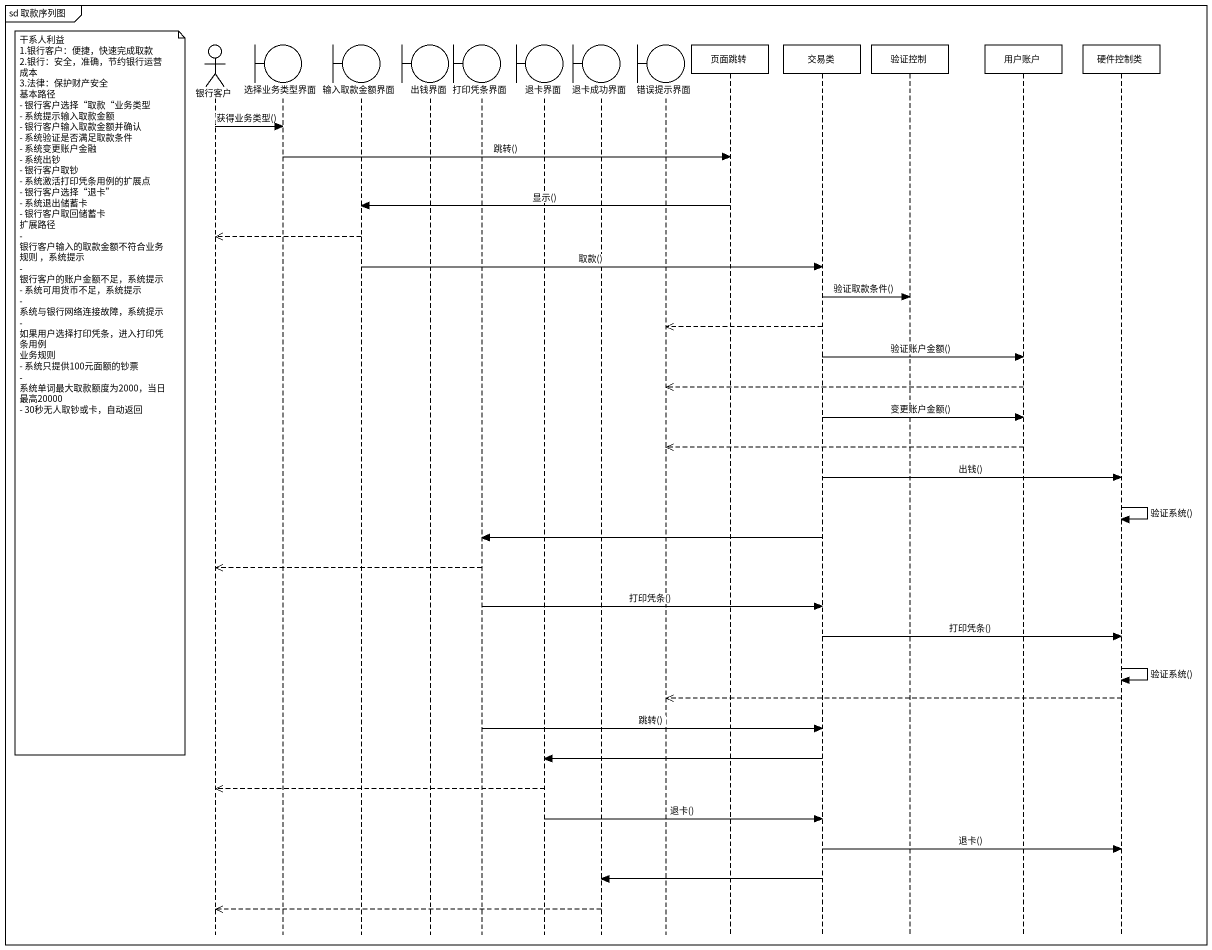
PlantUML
@startuml
mainframe sd 取款序列图
hide footbox
actor 银行客户
boundary 选择业务类型界面
boundary 输入取款金额界面
boundary 出钱界面
boundary 打印凭条界面
boundary 退卡界面
boundary 退卡成功界面
boundary 错误提示界面
participant 页面跳转
participant 交易类
participant 验证控制
participant 用户账户
participant 硬件控制类

银行客户 -> 选择业务类型界面 : 获得业务类型()
选择业务类型界面 -> 页面跳转 : 跳转()
页面跳转 -> 输入取款金额界面 : 显示()
输入取款金额界面 -->> 银行客户
输入取款金额界面 -> 交易类 : 取款()
交易类 -> 验证控制 : 验证取款条件()
交易类 -->> 错误提示界面
交易类 -> 用户账户 : 验证账户金额()
用户账户 -->> 错误提示界面
note left of 银行客户
  干系人利益
  1.银行客户：便捷，快速完成取款
  2.银行：安全，准确，节约银行运营成本
  3.法律：保护财产安全
  基本路径
  - 银行客户选择“取款“业务类型
  - 系统提示输入取款金额
  - 银行客户输入取款金额并确认
  - 系统验证是否满足取款条件
  - 系统变更账户金融
  - 系统出钞
  - 银行客户取钞
  - 系统激活打印凭条用例的扩展点
  - 银行客户选择“退卡”
  - 系统退出储蓄卡
  - 银行客户取回储蓄卡
  扩展路径
  - 银行客户输入的取款金额不符合业务规则 ，系统提示
  - 银行客户的账户金额不足，系统提示
  - 系统可用货币不足，系统提示
  - 系统与银行网络连接故障，系统提示
  - 如果用户选择打印凭条，进入打印凭条用例
  业务规则
  - 系统只提供100元面额的钞票
  - 系统单词最大取款额度为2000，当日最高20000
  - 30秒无人取钞或卡，自动返回
end note
交易类 -> 用户账户 : 变更账户金额()
用户账户 -->> 错误提示界面
交易类 -> 硬件控制类 : 出钱()
硬件控制类 -> 硬件控制类 : 验证系统()
交易类 -> 打印凭条界面
打印凭条界面 -->> 银行客户
打印凭条界面 -> 交易类 : 打印凭条()
交易类 -> 硬件控制类 : 打印凭条()
硬件控制类 -> 硬件控制类 : 验证系统()
硬件控制类 -->> 错误提示界面
打印凭条界面 -> 交易类 : 跳转()
交易类 -> 退卡界面
退卡界面 -->> 银行客户
退卡界面 -> 交易类 : 退卡()
交易类 -> 硬件控制类 : 退卡()
交易类 -> 退卡成功界面
退卡成功界面 -->> 银行客户
@enduml
